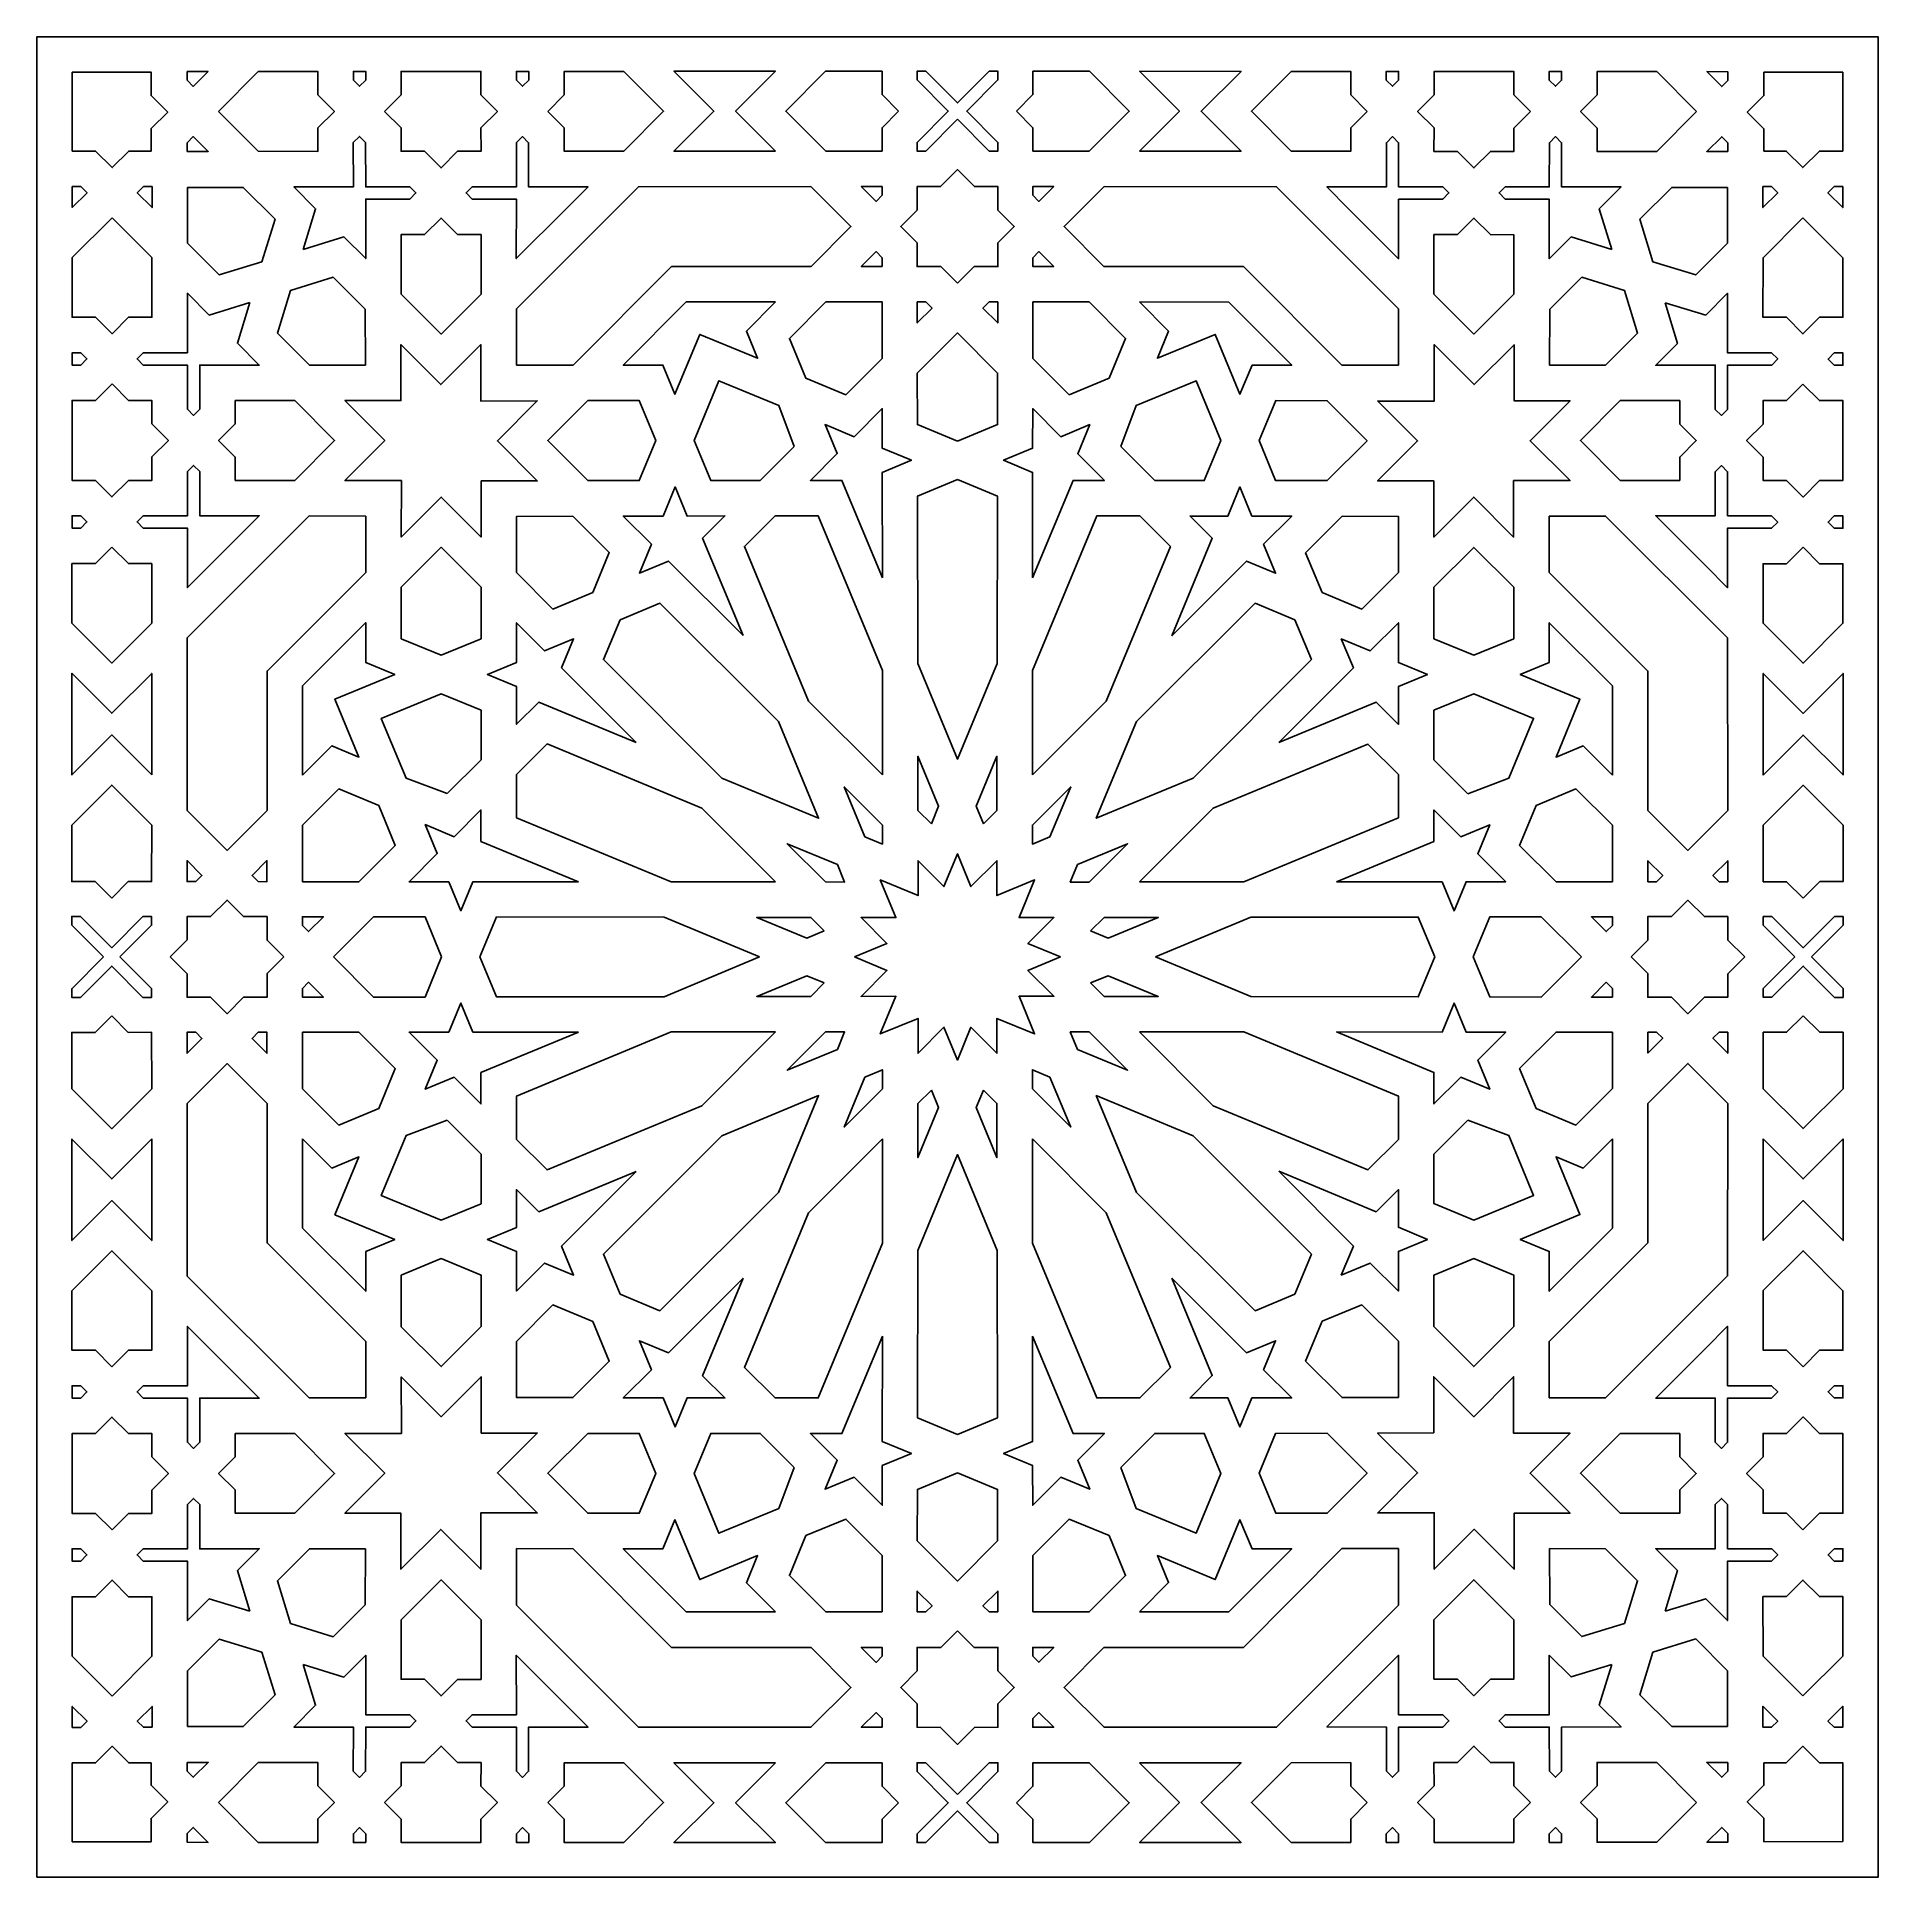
# Model space of a CAD drawing. Extents: x -134 to 165, y -148 to 151.
import ezdxf

# ---------------------------------------------------------------- set-up
doc = ezdxf.new("R2010")
doc.units = 0
doc.header["$MEASUREMENT"] = 0
doc.layers.get('0').update_dxf_attribs({"linetype": 'CONTINUOUS'})

msp = doc.modelspace()

# ---------------------------------------------------------------- linework, layer by layer
at = {"color": 1}
msp.add_lwpolyline([(-134.3, -148.17), (165.25, -148.17), (165.25, 151.17), (-134.3, 151.17)], close=True, dxfattribs=at)
for points in [[(-115.69, 132.59), (-115.7, 136.24), (-113.01, 138.94), (-115.7, 141.62), (-115.71, 145.43), (-128.53, 145.41), (-128.53, 132.6), (-124.73, 132.59), (-122.04, 129.9), (-119.35, 132.59)], [(-109.84, 144.1), (-108.84, 143.1), (-106.43, 145.52), (-109.84, 145.52)], [(-104.75, 139.04), (-98.27, 145.52), (-88.58, 145.53), (-88.58, 141.72), (-85.89, 139.04), (-88.58, 136.35), (-88.58, 132.54), (-98.27, 132.55)], [(-80.8, 144.13), (-81.8, 143.13), (-82.79, 144.13), (-82.79, 145.55), (-80.79, 145.55)], [(-77.73, 139.04), (-75.04, 136.35), (-75.03, 132.55), (-71.23, 132.55), (-68.54, 129.86), (-65.85, 132.55), (-62.04, 132.55), (-62.05, 136.36), (-59.36, 139.05), (-62.05, 141.74), (-62.05, 145.54), (-75.04, 145.54), (-75.04, 141.73)], [(-56.28, 144.13), (-55.28, 143.13), (-54.28, 144.13), (-54.28, 145.55), (-56.28, 145.55)], [(-51.19, 139.05), (-48.5, 136.36), (-48.5, 132.56), (-38.82, 132.57), (-32.33, 139.06), (-38.82, 145.55), (-48.51, 145.55), (-48.51, 141.74)], [(-14.13, 132.58), (-27.12, 132.57), (-30.65, 132.57), (-24.16, 139.07), (-30.66, 145.56), (-14.14, 145.57), (-20.63, 139.07)], [(5.9, 139.08), (3.21, 136.39), (3.21, 132.59), (-5.97, 132.58), (-12.47, 139.07), (-5.98, 145.57), (3.21, 145.58), (3.21, 141.77)], [(15.47, 137.76), (10.31, 132.59), (8.9, 132.59), (8.9, 134), (13.98, 139.09), (8.89, 144.16), (8.89, 145.58), (10.3, 145.58), (15.47, 140.41), (20.65, 145.57), (22.06, 145.57), (22.06, 144.16), (16.97, 139.09), (22.05, 134), (22.05, 132.59), (20.63, 132.59)], [(25.05, 139.08), (27.74, 136.39), (27.74, 132.59), (36.92, 132.58), (43.42, 139.07), (36.93, 145.57), (27.74, 145.58), (27.74, 141.77)], [(45.08, 132.58), (58.07, 132.57), (61.6, 132.56), (55.11, 139.06), (61.61, 145.55), (45.09, 145.56), (51.58, 139.07)], [(82.14, 139.05), (79.45, 136.36), (79.45, 132.55), (69.77, 132.56), (63.28, 139.06), (69.78, 145.55), (79.46, 145.54), (79.46, 141.74)], [(87.23, 144.12), (86.23, 143.13), (85.23, 144.13), (85.23, 145.54), (87.23, 145.54)], [(108.68, 139.03), (105.98, 136.34), (105.98, 132.54), (102.18, 132.54), (99.49, 129.85), (96.8, 132.54), (92.99, 132.54), (93, 136.35), (90.31, 139.04), (93, 141.73), (93, 145.53), (105.99, 145.53), (105.99, 141.72)], [(111.75, 144.12), (112.75, 143.12), (113.74, 144.12), (113.74, 145.54), (111.75, 145.54)], [(135.7, 139.02), (129.22, 145.51), (119.53, 145.52), (119.53, 141.71), (116.84, 139.02), (119.53, 136.34), (119.53, 132.53), (129.22, 132.54)], [(140.79, 144.09), (139.79, 143.09), (137.38, 145.51), (140.79, 145.5)], [(146.64, 132.57), (146.65, 136.23), (143.96, 138.92), (146.65, 141.61), (146.66, 145.41), (159.48, 145.4), (159.48, 132.58), (155.68, 132.58), (152.99, 129.89), (150.3, 132.58)], [(-109.84, 132.53), (-109.84, 133.94), (-108.84, 134.94), (-106.42, 132.53)], [(-90.96, 116.6), (-88.94, 123.22), (-92.48, 126.76), (-82.8, 126.77), (-82.81, 133.96), (-81.81, 134.96), (-80.81, 133.96), (-80.8, 126.77), (-73.62, 126.77), (-72.62, 125.78), (-73.62, 124.78), (-80.8, 124.77), (-80.8, 115.09), (-84.35, 118.63)], [(-48.16, 123.22), (-44.61, 126.76), (-54.29, 126.77), (-54.29, 133.95), (-55.29, 134.95), (-56.28, 133.96), (-56.29, 126.77), (-63.48, 126.77), (-64.48, 125.78), (-63.48, 124.78), (-56.29, 124.77), (-56.3, 115.09)], [(79.1, 123.21), (75.56, 126.76), (85.24, 126.76), (85.24, 133.95), (86.23, 134.95), (87.23, 133.95), (87.24, 126.76), (94.42, 126.77), (95.42, 125.77), (94.42, 124.77), (87.24, 124.76), (87.24, 115.08)], [(121.91, 116.59), (119.88, 123.21), (123.43, 126.75), (113.75, 126.76), (113.75, 133.94), (112.76, 134.94), (111.76, 133.95), (111.75, 126.76), (104.57, 126.76), (103.57, 125.77), (104.56, 124.77), (111.75, 124.76), (111.74, 115.08), (115.29, 118.62)], [(140.78, 132.51), (140.79, 133.93), (139.79, 134.93), (137.37, 132.52)], [(15.47, 111.09), (12.75, 113.8), (8.91, 113.8), (8.91, 117.64), (6.23, 120.32), (8.91, 123), (8.91, 126.81), (12.71, 126.82), (15.47, 129.59), (18.24, 126.82), (22.04, 126.81), (22.04, 123), (24.72, 120.32), (22.04, 117.64), (22.04, 113.8), (18.19, 113.8)], [(-127.12, 126.82), (-126.13, 125.82), (-128.54, 123.41), (-128.54, 126.82)], [(-115.55, 126.82), (-116.96, 126.82), (-117.96, 125.82), (-115.55, 123.4)], [(-97.67, 114.57), (-95.55, 121.52), (-100.73, 126.69), (-109.78, 126.67), (-109.78, 117.63), (-104.61, 112.45)], [(-56.25, 97.75), (-47.07, 97.76), (-31.04, 113.81), (-8.35, 113.82), (-1.86, 120.32), (-8.36, 126.81), (-36.42, 126.79), (-56.26, 106.94)], [(3.22, 125.4), (2.22, 124.4), (-0.19, 126.81), (3.22, 126.82)], [(27.73, 125.4), (28.73, 124.4), (31.14, 126.81), (27.73, 126.81)], [(87.2, 97.75), (78.01, 97.75), (61.98, 113.8), (39.3, 113.82), (32.81, 120.32), (39.31, 126.81), (67.37, 126.79), (87.2, 106.93)], [(128.61, 114.56), (126.5, 121.5), (131.68, 126.67), (140.72, 126.66), (140.73, 117.61), (135.56, 112.44)], [(146.5, 126.8), (147.91, 126.8), (148.91, 125.8), (146.5, 123.39)], [(158.07, 126.81), (157.07, 125.81), (159.49, 123.4), (159.49, 126.81)], [(-122.06, 121.73), (-128.54, 115.25), (-128.55, 105.57), (-124.75, 105.56), (-122.06, 102.87), (-119.37, 105.56), (-115.57, 105.56), (-115.57, 115.25)], [(-62.04, 119.01), (-65.84, 119.01), (-68.53, 121.7), (-71.22, 119), (-75.03, 119), (-75.02, 109.32), (-68.52, 102.83), (-62.03, 109.33)], [(92.98, 119), (96.79, 119), (99.48, 121.69), (102.17, 119), (105.97, 118.99), (105.97, 109.31), (99.47, 102.82), (92.98, 109.32)], [(153, 121.71), (159.49, 115.23), (159.5, 105.55), (155.69, 105.55), (153, 102.86), (150.32, 105.55), (146.51, 105.55), (146.52, 115.23)], [(3.22, 115.24), (3.22, 113.83), (-0.19, 113.82), (2.22, 116.24)], [(27.72, 115.24), (27.72, 113.83), (31.13, 113.82), (28.72, 116.24)], [(-80.85, 97.76), (-80.86, 106.86), (-86.08, 112.07), (-93.02, 109.92), (-95.16, 102.99), (-89.95, 97.77)], [(111.79, 97.75), (111.81, 106.85), (117.03, 112.06), (123.96, 109.91), (126.11, 102.98), (120.89, 97.76)], [(-99.63, 107.94), (-106.24, 105.91), (-109.79, 109.46), (-109.79, 99.78), (-116.98, 99.79), (-117.98, 98.79), (-116.98, 97.79), (-109.79, 97.78), (-109.8, 90.6), (-108.8, 89.6), (-107.8, 90.6), (-107.8, 97.78), (-98.11, 97.78), (-101.66, 101.32)], [(-14.12, 108.04), (-18.87, 103.29), (-17.04, 98.88), (-26.46, 102.77), (-30.49, 93.04), (-32.44, 97.77), (-38.91, 97.76), (-28.64, 108.04)], [(3.23, 108.05), (-5.96, 108.05), (-11.88, 102.12), (-9.18, 95.63), (-2.69, 92.94), (3.23, 98.87)], [(10.34, 108.05), (11.34, 107.06), (8.93, 104.64), (8.93, 108.05)], [(20.6, 108.05), (19.6, 107.06), (22.01, 104.64), (22.02, 108.05)], [(27.72, 108.05), (36.9, 108.05), (42.82, 102.12), (40.13, 95.63), (33.63, 92.94), (27.71, 98.87)], [(45.07, 108.04), (49.82, 103.29), (47.99, 98.88), (57.41, 102.77), (61.43, 93.04), (63.39, 97.76), (69.85, 97.76), (59.59, 108.03)], [(130.57, 107.93), (137.19, 105.9), (140.73, 109.45), (140.74, 99.77), (147.92, 99.77), (148.92, 98.77), (147.93, 97.77), (140.74, 97.77), (140.74, 90.58), (139.74, 89.58), (138.74, 90.58), (138.74, 97.77), (129.06, 97.76), (132.6, 101.31)], [(15.47, 85.41), (21.99, 88.1), (22, 96.48), (15.47, 103.02), (8.94, 96.48), (8.95, 88.1)], [(-127.16, 97.78), (-126.16, 98.78), (-127.16, 99.78), (-128.57, 99.77), (-128.57, 97.78)], [(-62.02, 78.94), (-52.88, 78.95), (-59.38, 85.44), (-52.9, 91.94), (-62.08, 91.93), (-62.09, 101.11), (-68.58, 94.61), (-75.08, 101.1), (-75.07, 91.99), (-84.18, 91.99), (-77.69, 85.5), (-84.19, 79), (-75, 79), (-75.01, 69.81), (-68.51, 76.3), (-62.02, 69.81)], [(92.96, 78.93), (83.82, 78.94), (90.33, 85.43), (83.84, 91.93), (93.03, 91.92), (93.04, 101.1), (99.52, 94.6), (106.03, 101.09), (106.02, 91.98), (115.13, 91.98), (108.63, 85.48), (115.13, 78.99), (105.95, 78.99), (105.95, 69.8), (99.45, 76.3), (92.96, 69.8)], [(158.1, 97.76), (157.1, 98.76), (158.1, 99.76), (159.52, 99.76), (159.52, 97.76)], [(-122.06, 94.71), (-119.38, 92.02), (-115.57, 92.01), (-115.57, 88.21), (-112.88, 85.52), (-115.58, 82.83), (-115.58, 79.02), (-119.38, 79.03), (-122.08, 76.34), (-124.76, 79.03), (-128.57, 79.03), (-128.56, 92.02), (-124.76, 92.02)], [(-11.09, 84.53), (-16.6, 79.01), (-24.66, 79.01), (-27.36, 85.5), (-23.33, 95.23), (-13.6, 91.21)], [(42.03, 84.53), (47.55, 79.01), (55.61, 79), (58.3, 85.5), (54.28, 95.23), (44.54, 91.21)], [(153.01, 94.69), (150.32, 92), (146.52, 92), (146.52, 88.19), (143.83, 85.5), (146.52, 82.81), (146.52, 79.01), (150.33, 79.01), (153.02, 76.32), (155.71, 79.02), (159.51, 79.02), (159.5, 92.01), (155.7, 92)], [(-102.04, 79.02), (-102.03, 82.82), (-104.72, 85.51), (-102.03, 88.2), (-102.03, 92.01), (-92.34, 92), (-85.85, 85.5), (-92.35, 79.01)], [(-44.67, 79), (-51.17, 85.49), (-44.68, 91.99), (-36.3, 91.99), (-33.61, 85.5), (-36.29, 79)], [(3.25, 63.17), (-3.33, 79.02), (-8.44, 79.02), (-4.1, 83.37), (-6.06, 88.09), (-1.33, 86.13), (3.24, 90.71), (3.24, 84.24), (7.97, 82.29), (3.24, 80.33)], [(27.69, 63.17), (34.27, 79.02), (39.38, 79.02), (35.04, 83.36), (37, 88.09), (32.27, 86.13), (27.71, 90.7), (27.7, 84.24), (22.98, 82.29), (27.7, 80.33)], [(75.61, 78.99), (82.11, 85.48), (75.62, 91.98), (67.24, 91.99), (64.55, 85.49), (67.23, 79)], [(132.98, 79), (132.98, 82.81), (135.66, 85.5), (132.97, 88.19), (132.97, 91.99), (123.29, 91.99), (116.8, 85.49), (123.3, 79)], [(-106.24, 65.14), (-109.79, 61.59), (-109.79, 71.27), (-116.98, 71.27), (-117.98, 72.27), (-116.98, 73.27), (-109.8, 73.27), (-109.8, 80.45), (-108.8, 81.45), (-107.8, 80.46), (-107.8, 73.27), (-98.11, 73.28)], [(137.19, 65.12), (140.73, 61.57), (140.74, 71.26), (147.92, 71.25), (148.92, 72.25), (147.92, 73.25), (140.74, 73.26), (140.74, 80.44), (139.74, 81.44), (138.74, 80.44), (138.74, 73.26), (129.06, 73.26)], [(-19.41, 53.77), (-25.99, 69.62), (-22.37, 73.24), (-28.52, 73.23), (-30.48, 77.96), (-32.43, 73.23), (-38.89, 73.23), (-34.32, 68.66), (-36.28, 63.94), (-31.55, 65.9)], [(15.47, 79.18), (8.97, 76.47), (9, 49.23), (15.47, 33.66), (21.94, 49.23), (21.98, 76.47)], [(50.35, 53.76), (56.93, 69.62), (53.31, 73.23), (59.46, 73.23), (61.42, 77.95), (63.37, 73.23), (69.84, 73.22), (65.26, 68.66), (67.22, 63.93), (62.49, 65.89)], [(-127.16, 73.26), (-126.16, 72.26), (-127.16, 71.26), (-128.57, 71.26), (-128.57, 73.26)], [(-80.78, 73.23), (-80.79, 64.05), (-96.84, 48.01), (-96.85, 25.33), (-103.35, 18.84), (-109.84, 25.34), (-109.82, 53.4), (-89.97, 73.24)], [(-43.85, 60.78), (-41.17, 67.27), (-47.1, 73.18), (-56.25, 73.17), (-56.25, 64.03), (-50.33, 58.1)], [(3.27, 31.11), (-8.74, 43.11), (-19.18, 68.27), (-14.21, 73.24), (-7.18, 73.25), (3.26, 48.08)], [(27.67, 31.11), (39.68, 43.1), (50.12, 68.27), (45.15, 73.24), (38.12, 73.24), (27.68, 48.08)], [(74.79, 60.78), (72.11, 67.26), (78.05, 73.18), (87.19, 73.17), (87.19, 64.02), (81.27, 58.1)], [(111.72, 73.22), (111.73, 64.03), (127.78, 48), (127.79, 25.32), (134.29, 18.83), (140.78, 25.32), (140.76, 53.39), (120.91, 73.22)], [(158.1, 73.24), (157.1, 72.24), (158.1, 71.25), (159.51, 71.25), (159.51, 73.24)], [(-122.08, 68.18), (-119.39, 65.48), (-115.59, 65.48), (-115.59, 55.8), (-122.09, 49.31), (-128.58, 55.81), (-128.58, 65.49), (-124.77, 65.49)], [(-62.03, 61.64), (-68.52, 68.14), (-75.02, 61.65), (-75.02, 53.27), (-68.53, 50.58), (-62.03, 53.27)], [(92.97, 61.63), (99.46, 68.13), (105.96, 61.64), (105.96, 53.26), (99.47, 50.57), (92.97, 53.26)], [(153.02, 68.16), (150.33, 65.47), (146.53, 65.47), (146.53, 55.78), (153.03, 49.29), (159.52, 55.79), (159.52, 65.47), (155.71, 65.47)], [(-39.42, 56.36), (-42.12, 49.88), (-22.87, 30.6), (-7.11, 24.06), (-13.66, 39.82), (-32.94, 59.06)], [(70.37, 56.35), (73.06, 49.87), (53.8, 30.6), (38.05, 24.06), (44.59, 39.81), (63.88, 59.05)], [(-91.08, 31.1), (-86.32, 35.85), (-81.91, 34.02), (-85.8, 43.44), (-76.07, 47.46), (-80.8, 49.42), (-80.79, 55.88), (-91.07, 45.62)], [(-36.8, 36.38), (-52.65, 42.96), (-56.27, 39.35), (-56.26, 45.49), (-60.99, 47.45), (-56.26, 49.41), (-56.26, 55.87), (-51.69, 51.29), (-46.97, 53.25), (-48.93, 48.53)], [(67.74, 36.38), (83.59, 42.95), (87.21, 39.34), (87.2, 45.48), (91.93, 47.44), (87.2, 49.4), (87.2, 55.86), (82.63, 51.29), (77.91, 53.24), (79.87, 48.52)], [(122.01, 31.09), (117.26, 35.84), (112.85, 34.01), (116.74, 43.43), (107.01, 47.45), (111.74, 49.41), (111.73, 55.87), (122.01, 45.61)], [(-115.61, 31.11), (-115.6, 44.1), (-115.6, 47.63), (-122.1, 41.14), (-128.59, 47.64), (-128.6, 31.12), (-122.1, 37.61)], [(146.55, 31.1), (146.54, 44.09), (146.54, 47.62), (153.04, 41.13), (159.53, 47.63), (159.54, 31.11), (153.04, 37.6)], [(-67.56, 28.07), (-62.04, 33.58), (-62.04, 41.64), (-68.53, 44.33), (-78.26, 40.31), (-74.24, 30.58)], [(98.5, 28.06), (92.98, 33.57), (92.98, 41.63), (99.47, 44.32), (109.2, 40.3), (105.18, 30.57)], [(-14.15, 13.7), (-26.14, 25.71), (-51.3, 36.15), (-56.27, 31.18), (-56.28, 24.15), (-31.12, 13.71)], [(45.08, 13.7), (57.08, 25.7), (82.24, 36.14), (87.21, 31.17), (87.21, 24.15), (62.05, 13.71)], [(11.23, 23.16), (9.04, 25.34), (9.04, 34.15), (12.41, 26.02)], [(19.71, 23.16), (21.89, 25.34), (21.9, 34.15), (18.52, 26.02)], [(-122.12, 11.08), (-119.42, 13.77), (-115.62, 13.77), (-115.61, 22.95), (-122.11, 29.45), (-128.6, 22.96), (-128.61, 13.77), (-124.81, 13.77)], [(-91.09, 13.75), (-91.08, 22.94), (-85.15, 28.85), (-78.66, 26.16), (-75.98, 19.66), (-81.9, 13.74)], [(0.42, 21.04), (3.27, 19.86), (3.27, 22.95), (-2.96, 29.17)], [(30.52, 21.04), (27.66, 19.86), (27.67, 22.95), (33.9, 29.17)], [(122.02, 13.74), (122.02, 22.92), (116.09, 28.84), (109.6, 26.15), (106.91, 19.65), (112.84, 13.73)], [(153.05, 11.07), (150.36, 13.75), (146.56, 13.75), (146.55, 22.94), (153.04, 29.43), (159.54, 22.94), (159.55, 13.76), (155.74, 13.76)], [(-46.2, 13.72), (-62.05, 20.3), (-62.05, 25.41), (-66.4, 21.07), (-71.12, 23.03), (-69.17, 18.31), (-73.74, 13.74), (-67.28, 13.74), (-65.32, 9.01), (-63.36, 13.73)], [(77.14, 13.72), (92.99, 20.29), (92.99, 25.41), (97.33, 21.06), (102.06, 23.02), (100.1, 18.3), (104.67, 13.73), (98.21, 13.73), (96.26, 9), (94.3, 13.72)], [(-4.07, 16.55), (-2.89, 13.69), (-5.98, 13.7), (-12.21, 19.93)], [(35.01, 16.55), (33.83, 13.69), (36.92, 13.69), (43.14, 19.93)], [(-108.43, 13.76), (-107.44, 14.76), (-109.85, 17.17), (-109.85, 13.76)], [(-98.27, 13.76), (-96.86, 13.75), (-96.86, 17.17), (-99.27, 14.76)], [(129.21, 13.74), (127.8, 13.74), (127.79, 17.15), (130.21, 14.74)], [(139.37, 13.75), (138.37, 14.75), (140.78, 17.16), (140.78, 13.75)], [(-91.09, 6.63), (-90.09, 5.63), (-87.67, 8.04), (-91.09, 8.05)], [(-6.19, 5.74), (-8.38, 7.93), (-17.19, 7.93), (-9.05, 4.56)], [(37.13, 5.73), (39.31, 7.92), (48.12, 7.93), (39.99, 4.55)], [(122.02, 6.62), (121.02, 5.62), (118.61, 8.03), (122.02, 8.04)], [(-91.09, -3.62), (-90.09, -2.62), (-87.67, -5.03), (-91.09, -5.03)], [(-6.19, -2.72), (-8.38, -4.91), (-17.19, -4.92), (-9.05, -1.54)], [(37.13, -2.72), (39.31, -4.91), (48.12, -4.92), (39.99, -1.54)], [(122.02, -3.61), (121.02, -2.61), (118.61, -5.02), (122.02, -5.02)], [(77.14, -10.7), (92.99, -17.28), (92.99, -22.39), (97.33, -18.05), (102.06, -20.01), (100.1, -15.28), (104.67, -10.72), (98.21, -10.71), (96.26, -5.99), (94.3, -10.71)], [(-122.12, -8.07), (-119.42, -10.76), (-115.62, -10.75), (-115.61, -19.94), (-122.11, -26.44), (-128.6, -19.95), (-128.61, -10.76), (-124.81, -10.76)], [(-46.2, -10.71), (-62.05, -17.29), (-62.05, -22.4), (-66.4, -18.06), (-71.12, -20.02), (-69.17, -15.29), (-73.74, -10.73), (-67.28, -10.72), (-65.32, -6), (-63.36, -10.72)], [(153.05, -8.05), (150.36, -10.74), (146.56, -10.74), (146.55, -19.92), (153.04, -26.42), (159.54, -19.93), (159.55, -10.75), (155.74, -10.74)], [(-108.43, -10.75), (-107.44, -11.75), (-109.85, -14.16), (-109.85, -10.75)], [(-98.27, -10.74), (-96.86, -10.74), (-96.86, -14.15), (-99.27, -11.74)], [(-91.09, -10.74), (-91.08, -19.92), (-85.15, -25.84), (-78.66, -23.15), (-75.98, -16.65), (-81.9, -10.73)], [(-14.15, -10.69), (-26.14, -22.7), (-51.3, -33.14), (-56.27, -28.17), (-56.28, -21.14), (-31.12, -10.7)], [(-4.07, -13.54), (-2.89, -10.68), (-5.98, -10.68), (-12.21, -16.92)], [(35.01, -13.54), (33.83, -10.68), (36.92, -10.68), (43.14, -16.91)], [(45.08, -10.69), (57.08, -22.69), (82.24, -33.13), (87.21, -28.16), (87.21, -21.13), (62.05, -10.7)], [(122.02, -10.73), (122.02, -19.91), (116.09, -25.83), (109.6, -23.14), (106.91, -16.64), (112.84, -10.72)], [(129.21, -10.73), (127.8, -10.73), (127.79, -14.14), (130.21, -11.73)], [(139.37, -10.74), (138.37, -11.73), (140.78, -14.15), (140.78, -10.74)], [(-80.78, -70.22), (-80.79, -61.03), (-96.84, -45), (-96.85, -22.32), (-103.35, -15.83), (-109.84, -22.33), (-109.82, -50.39), (-89.97, -70.22)], [(0.42, -18.03), (3.27, -16.85), (3.27, -19.94), (-2.96, -26.16)], [(30.52, -18.03), (27.66, -16.84), (27.67, -19.94), (33.9, -26.16)], [(111.72, -70.21), (111.73, -61.02), (127.78, -44.99), (127.79, -22.31), (134.29, -15.81), (140.78, -22.31), (140.76, -50.38), (120.91, -70.21)], [(11.23, -20.15), (9.04, -22.33), (9.04, -31.14), (12.41, -23)], [(19.71, -20.15), (21.89, -22.33), (21.9, -31.14), (18.52, -23)], [(-39.42, -53.35), (-42.12, -46.86), (-22.87, -27.59), (-7.11, -21.05), (-13.66, -36.8), (-32.94, -56.04)], [(70.37, -53.34), (73.06, -46.86), (53.8, -27.58), (38.05, -21.05), (44.59, -36.8), (63.88, -56.04)], [(-67.56, -25.05), (-62.04, -30.57), (-62.04, -38.63), (-68.53, -41.32), (-78.26, -37.3), (-74.24, -27.56)], [(98.5, -25.04), (92.98, -30.56), (92.98, -38.62), (99.47, -41.31), (109.2, -37.29), (105.18, -27.55)], [(-115.61, -28.1), (-115.6, -41.09), (-115.6, -44.62), (-122.1, -38.13), (-128.59, -44.63), (-128.6, -28.11), (-122.1, -34.6)], [(-91.08, -28.09), (-86.32, -32.84), (-81.91, -31.01), (-85.8, -40.42), (-76.07, -44.45), (-80.8, -46.41), (-80.79, -52.87), (-91.07, -42.61)], [(3.27, -28.1), (-8.74, -40.1), (-19.18, -65.26), (-14.21, -70.23), (-7.18, -70.23), (3.26, -45.07)], [(27.67, -28.1), (39.68, -40.09), (50.12, -65.25), (45.15, -70.23), (38.12, -70.23), (27.68, -45.07)], [(122.01, -28.07), (117.26, -32.83), (112.85, -31), (116.74, -40.41), (107.01, -44.44), (111.74, -46.4), (111.73, -52.86), (122.01, -42.6)], [(146.55, -28.09), (146.54, -41.08), (146.54, -44.61), (153.04, -38.12), (159.53, -44.62), (159.54, -28.09), (153.04, -34.59)], [(15.47, -76.16), (8.97, -73.46), (9, -46.22), (15.47, -30.65), (21.94, -46.22), (21.98, -73.46)], [(-36.8, -33.37), (-52.65, -39.95), (-56.27, -36.33), (-56.26, -42.48), (-60.99, -44.44), (-56.26, -46.39), (-56.26, -52.85), (-51.69, -48.28), (-46.97, -50.24), (-48.93, -45.51)], [(67.74, -33.36), (83.59, -39.94), (87.21, -36.33), (87.2, -42.47), (91.93, -44.43), (87.2, -46.39), (87.2, -52.85), (82.63, -48.28), (77.91, -50.23), (79.87, -45.51)], [(-122.08, -65.16), (-119.39, -62.47), (-115.59, -62.47), (-115.59, -52.79), (-122.09, -46.3), (-128.58, -52.79), (-128.58, -62.48), (-124.77, -62.47)], [(-62.03, -58.63), (-68.52, -65.13), (-75.02, -58.64), (-75.02, -50.26), (-68.53, -47.57), (-62.03, -50.25)], [(92.97, -58.62), (99.46, -65.12), (105.96, -58.63), (105.96, -50.25), (99.47, -47.56), (92.97, -50.25)], [(153.02, -65.15), (150.33, -62.46), (146.53, -62.45), (146.53, -52.77), (153.03, -46.28), (159.52, -52.78), (159.52, -62.46), (155.71, -62.46)], [(-19.41, -50.76), (-25.99, -66.61), (-22.37, -70.23), (-28.52, -70.22), (-30.48, -74.95), (-32.43, -70.22), (-38.89, -70.22), (-34.32, -65.65), (-36.28, -60.93), (-31.55, -62.88)], [(50.35, -50.75), (56.93, -66.6), (53.31, -70.22), (59.46, -70.22), (61.42, -74.94), (63.37, -70.22), (69.84, -70.21), (65.26, -65.65), (67.22, -60.92), (62.49, -62.88)], [(-43.85, -57.77), (-41.17, -64.26), (-47.1, -70.17), (-56.25, -70.16), (-56.25, -61.02), (-50.33, -55.09)], [(74.79, -57.76), (72.11, -64.25), (78.05, -70.17), (87.19, -70.15), (87.19, -61.01), (81.27, -55.08)], [(-106.24, -62.12), (-109.79, -58.58), (-109.79, -68.26), (-116.98, -68.25), (-117.98, -69.25), (-116.98, -70.25), (-109.8, -70.26), (-109.8, -77.44), (-108.8, -78.44), (-107.8, -77.44), (-107.8, -70.26), (-98.11, -70.26)], [(137.19, -62.11), (140.73, -58.56), (140.74, -68.24), (147.92, -68.24), (148.92, -69.24), (147.92, -70.24), (140.74, -70.24), (140.74, -77.43), (139.74, -78.43), (138.74, -77.43), (138.74, -70.24), (129.06, -70.25)], [(3.25, -60.16), (-3.33, -76.01), (-8.44, -76.01), (-4.1, -80.35), (-6.06, -85.08), (-1.33, -83.12), (3.24, -87.69), (3.24, -81.23), (7.97, -79.28), (3.24, -77.32)], [(27.69, -60.16), (34.27, -76.01), (39.38, -76), (35.04, -80.35), (37, -85.07), (32.27, -83.12), (27.71, -87.69), (27.7, -81.23), (22.98, -79.28), (27.7, -77.32)], [(-127.16, -70.25), (-126.16, -69.25), (-127.16, -68.25), (-128.57, -68.25), (-128.57, -70.25)], [(-62.02, -75.93), (-52.88, -75.94), (-59.38, -82.42), (-52.9, -88.93), (-62.08, -88.92), (-62.09, -98.1), (-68.58, -91.6), (-75.08, -98.09), (-75.07, -88.98), (-84.18, -88.98), (-77.69, -82.48), (-84.19, -75.99), (-75, -75.99), (-75.01, -66.8), (-68.51, -73.29), (-62.02, -66.79)], [(92.96, -75.92), (83.82, -75.93), (90.33, -82.42), (83.84, -88.92), (93.03, -88.91), (93.04, -98.09), (99.52, -91.59), (106.03, -98.08), (106.02, -88.97), (115.13, -88.97), (108.63, -82.47), (115.13, -75.98), (105.95, -75.98), (105.95, -66.79), (99.45, -73.28), (92.96, -66.79)], [(158.1, -70.23), (157.1, -69.23), (158.1, -68.23), (159.51, -68.23), (159.51, -70.23)], [(-122.06, -91.7), (-119.38, -89), (-115.57, -89), (-115.57, -85.2), (-112.88, -82.51), (-115.58, -79.82), (-115.58, -76.01), (-119.38, -76.01), (-122.08, -73.33), (-124.76, -76.02), (-128.57, -76.02), (-128.56, -89.01), (-124.76, -89.01)], [(153.01, -91.68), (150.32, -88.99), (146.52, -88.99), (146.52, -85.18), (143.83, -82.49), (146.52, -79.8), (146.52, -76), (150.33, -76), (153.02, -73.31), (155.71, -76), (159.51, -76.01), (159.5, -88.99), (155.7, -88.99)], [(-102.04, -76), (-102.03, -79.81), (-104.72, -82.5), (-102.03, -85.19), (-102.03, -88.99), (-92.34, -88.99), (-85.85, -82.49), (-92.35, -76)], [(-44.67, -75.99), (-51.17, -82.48), (-44.68, -88.98), (-36.3, -88.98), (-33.61, -82.49), (-36.29, -75.99)], [(-11.09, -81.52), (-16.6, -76), (-24.66, -76), (-27.36, -82.49), (-23.33, -92.22), (-13.6, -88.2)], [(42.03, -81.52), (47.55, -76), (55.61, -75.99), (58.3, -82.49), (54.28, -92.22), (44.54, -88.19)], [(75.61, -75.98), (82.11, -82.47), (75.62, -88.97), (67.24, -88.97), (64.55, -82.48), (67.23, -75.99)], [(132.98, -75.99), (132.98, -79.8), (135.66, -82.49), (132.97, -85.18), (132.97, -88.98), (123.29, -88.97), (116.8, -82.48), (123.3, -75.99)], [(15.47, -82.4), (21.99, -85.09), (22, -93.46), (15.47, -100.01), (8.94, -93.46), (8.95, -85.09)], [(-99.63, -104.93), (-106.24, -102.9), (-109.79, -106.45), (-109.79, -96.77), (-116.98, -96.77), (-117.98, -95.77), (-116.98, -94.77), (-109.79, -94.77), (-109.8, -87.58), (-108.8, -86.58), (-107.8, -87.58), (-107.8, -94.77), (-98.11, -94.76), (-101.66, -98.31)], [(130.57, -104.91), (137.19, -102.89), (140.73, -106.44), (140.74, -96.76), (147.92, -96.76), (148.92, -95.76), (147.93, -94.76), (140.74, -94.76), (140.74, -87.57), (139.74, -86.57), (138.74, -87.57), (138.74, -94.76), (129.06, -94.75), (132.6, -98.3)], [(-14.12, -105.03), (-18.87, -100.28), (-17.04, -95.87), (-26.46, -99.76), (-30.49, -90.03), (-32.44, -94.75), (-38.91, -94.75), (-28.64, -105.02)], [(3.23, -105.04), (-5.96, -105.04), (-11.88, -99.11), (-9.18, -92.62), (-2.69, -89.93), (3.23, -95.86)], [(27.72, -105.04), (36.9, -105.03), (42.82, -99.11), (40.13, -92.61), (33.63, -89.93), (27.71, -95.86)], [(45.07, -105.03), (49.82, -100.27), (47.99, -95.86), (57.41, -99.76), (61.43, -90.03), (63.39, -94.75), (69.85, -94.75), (59.59, -105.02)], [(-127.16, -94.76), (-126.16, -95.76), (-127.16, -96.76), (-128.57, -96.76), (-128.57, -94.76)], [(-80.85, -94.75), (-80.86, -103.85), (-86.08, -109.06), (-93.02, -106.91), (-95.16, -99.98), (-89.95, -94.76)], [(-56.25, -94.74), (-47.07, -94.75), (-31.04, -110.8), (-8.35, -110.81), (-1.86, -117.31), (-8.36, -123.8), (-36.42, -123.78), (-56.26, -103.93)], [(87.2, -94.73), (78.01, -94.74), (61.98, -110.79), (39.3, -110.81), (32.81, -117.3), (39.31, -123.79), (67.37, -123.78), (87.2, -103.92)], [(111.79, -94.74), (111.81, -103.84), (117.03, -109.05), (123.96, -106.9), (126.11, -99.97), (120.89, -94.75)], [(158.1, -94.75), (157.1, -95.75), (158.1, -96.75), (159.52, -96.75), (159.52, -94.75)], [(-122.06, -118.72), (-128.54, -112.24), (-128.55, -102.55), (-124.75, -102.55), (-122.06, -99.86), (-119.37, -102.55), (-115.57, -102.55), (-115.57, -112.24)], [(-62.04, -116), (-65.84, -116), (-68.53, -118.68), (-71.22, -115.99), (-75.03, -115.99), (-75.02, -106.31), (-68.52, -99.82), (-62.03, -106.31)], [(10.34, -105.04), (11.34, -104.04), (8.93, -101.63), (8.93, -105.04)], [(20.6, -105.04), (19.6, -104.04), (22.01, -101.63), (22.02, -105.04)], [(92.98, -115.99), (96.79, -115.99), (99.48, -118.67), (102.17, -115.98), (105.97, -115.98), (105.97, -106.3), (99.47, -99.81), (92.98, -106.31)], [(153, -118.7), (159.49, -112.22), (159.5, -102.54), (155.69, -102.54), (153, -99.84), (150.32, -102.54), (146.51, -102.54), (146.52, -112.22)], [(-97.67, -111.56), (-95.55, -118.5), (-100.73, -123.67), (-109.78, -123.66), (-109.78, -114.62), (-104.61, -109.44)], [(3.22, -112.23), (3.22, -110.81), (-0.19, -110.81), (2.22, -113.23)], [(15.47, -108.08), (12.75, -110.79), (8.91, -110.79), (8.91, -114.63), (6.23, -117.3), (8.91, -119.99), (8.91, -123.8), (12.71, -123.81), (15.47, -126.57), (18.24, -123.81), (22.04, -123.8), (22.04, -119.99), (24.72, -117.3), (22.04, -114.63), (22.04, -110.79), (18.19, -110.79)], [(27.72, -112.23), (27.72, -110.81), (31.13, -110.81), (28.72, -113.22)], [(128.61, -111.55), (126.5, -118.49), (131.68, -123.66), (140.72, -123.65), (140.73, -114.6), (135.56, -109.42)], [(-90.96, -113.59), (-88.94, -120.21), (-92.48, -123.75), (-82.8, -123.76), (-82.81, -130.94), (-81.81, -131.94), (-80.81, -130.94), (-80.8, -123.76), (-73.62, -123.76), (-72.62, -122.76), (-73.62, -121.76), (-80.8, -121.76), (-80.8, -112.08), (-84.35, -115.62)], [(-48.16, -120.21), (-44.61, -123.75), (-54.29, -123.76), (-54.29, -130.94), (-55.29, -131.94), (-56.28, -130.94), (-56.29, -123.76), (-63.48, -123.76), (-64.48, -122.76), (-63.48, -121.76), (-56.29, -121.76), (-56.3, -112.08)], [(79.1, -120.2), (75.56, -123.74), (85.24, -123.75), (85.24, -130.93), (86.23, -131.93), (87.23, -130.94), (87.24, -123.75), (94.42, -123.75), (95.42, -122.75), (94.42, -121.75), (87.24, -121.75), (87.24, -112.07)], [(121.91, -113.58), (119.88, -120.2), (123.43, -123.74), (113.75, -123.75), (113.75, -130.93), (112.76, -131.93), (111.76, -130.93), (111.75, -123.75), (104.57, -123.75), (103.57, -122.75), (104.56, -121.75), (111.75, -121.75), (111.74, -112.07), (115.29, -115.61)], [(-127.12, -123.81), (-126.13, -122.81), (-128.54, -120.4), (-128.54, -123.81)], [(-115.55, -123.8), (-116.96, -123.8), (-117.96, -122.81), (-115.55, -120.39)], [(3.22, -122.39), (2.22, -121.39), (-0.19, -123.8), (3.22, -123.8)], [(27.73, -122.39), (28.73, -121.39), (31.14, -123.8), (27.73, -123.8)], [(146.5, -123.79), (147.91, -123.79), (148.91, -122.79), (146.5, -120.38)], [(158.07, -123.8), (157.07, -122.8), (159.49, -120.38), (159.49, -123.8)], [(-115.69, -129.58), (-115.7, -133.23), (-113.01, -135.93), (-115.7, -138.61), (-115.71, -142.42), (-128.53, -142.4), (-128.53, -129.58), (-124.73, -129.58), (-122.04, -126.89), (-119.35, -129.58)], [(-77.73, -136.03), (-75.04, -133.34), (-75.03, -129.53), (-71.23, -129.54), (-68.54, -126.85), (-65.85, -129.54), (-62.04, -129.54), (-62.05, -133.35), (-59.36, -136.04), (-62.05, -138.73), (-62.05, -142.53), (-75.04, -142.52), (-75.04, -138.72)], [(108.68, -136.02), (105.98, -133.33), (105.98, -129.52), (102.18, -129.53), (99.49, -126.84), (96.8, -129.53), (92.99, -129.53), (93, -133.34), (90.31, -136.03), (93, -138.72), (93, -142.52), (105.99, -142.51), (105.99, -138.71)], [(146.64, -129.56), (146.65, -133.22), (143.96, -135.91), (146.65, -138.6), (146.66, -142.4), (159.48, -142.39), (159.48, -129.57), (155.68, -129.57), (152.99, -126.87), (150.3, -129.56)], [(-109.84, -129.52), (-109.84, -130.93), (-108.84, -131.93), (-106.42, -129.52)], [(-104.75, -136.02), (-98.27, -142.51), (-88.58, -142.52), (-88.58, -138.71), (-85.89, -136.02), (-88.58, -133.33), (-88.58, -129.53), (-98.27, -129.54)], [(-51.19, -136.04), (-48.5, -133.35), (-48.5, -129.55), (-38.82, -129.55), (-32.33, -136.05), (-38.82, -142.54), (-48.51, -142.54), (-48.51, -138.73)], [(-14.13, -129.57), (-27.12, -129.56), (-30.65, -129.56), (-24.16, -136.06), (-30.66, -142.55), (-14.14, -142.56), (-20.63, -136.06)], [(5.9, -136.07), (3.21, -133.38), (3.21, -129.58), (-5.97, -129.57), (-12.47, -136.06), (-5.98, -142.56), (3.21, -142.56), (3.21, -138.76)], [(15.47, -134.75), (10.31, -129.58), (8.9, -129.57), (8.9, -130.99), (13.98, -136.07), (8.89, -141.15), (8.89, -142.56), (10.3, -142.56), (15.47, -137.4), (20.65, -142.56), (22.06, -142.56), (22.06, -141.15), (16.97, -136.07), (22.05, -130.99), (22.05, -129.57), (20.63, -129.58)], [(25.05, -136.07), (27.74, -133.38), (27.74, -129.57), (36.92, -129.57), (43.42, -136.06), (36.93, -142.56), (27.74, -142.56), (27.74, -138.76)], [(45.08, -129.56), (58.07, -129.55), (61.6, -129.55), (55.11, -136.05), (61.61, -142.54), (45.09, -142.55), (51.58, -136.05)], [(82.14, -136.03), (79.45, -133.35), (79.45, -129.54), (69.77, -129.55), (63.28, -136.05), (69.78, -142.54), (79.46, -142.53), (79.46, -138.73)], [(135.7, -136.01), (129.22, -142.5), (119.53, -142.5), (119.53, -138.7), (116.84, -136.01), (119.53, -133.32), (119.53, -129.52), (129.22, -129.52)], [(140.78, -129.5), (140.79, -130.92), (139.79, -131.92), (137.37, -129.5)], [(-109.84, -141.09), (-108.84, -140.09), (-106.43, -142.51), (-109.84, -142.5)], [(-80.8, -141.12), (-81.8, -140.12), (-82.79, -141.12), (-82.79, -142.54), (-80.79, -142.53)], [(-56.28, -141.12), (-55.28, -140.12), (-54.28, -141.12), (-54.28, -142.53), (-56.28, -142.53)], [(87.23, -141.11), (86.23, -140.11), (85.23, -141.11), (85.23, -142.53), (87.23, -142.52)], [(111.75, -141.11), (112.75, -140.11), (113.74, -141.11), (113.74, -142.52), (111.75, -142.52)], [(140.79, -141.08), (139.79, -140.08), (137.38, -142.49), (140.79, -142.49)]]:
    msp.add_lwpolyline(points, close=True)
for points in [[(-1.29, 1.51), (4, 3.69), (-0.21, 7.91), (5.45, 7.9), (2.92, 14.03), (9.05, 11.5), (9.05, 17.16), (13.26, 12.95), (15.47, 18.28), (17.67, 12.95), (21.89, 17.16), (21.89, 11.5), (28.01, 14.03), (25.49, 7.9), (31.15, 7.91), (26.94, 3.69), (32.22, 1.51)], [(-94.13, 1.51), (-96.84, 4.22), (-96.84, 8.07), (-100.67, 8.07), (-103.35, 10.75), (-106.04, 8.07), (-109.85, 8.07), (-109.85, 4.27), (-112.62, 1.51)], [(125.07, 1.51), (127.77, 4.21), (127.77, 8.06), (131.61, 8.06), (134.29, 10.74), (136.97, 8.06), (140.78, 8.06), (140.79, 4.25), (143.54, 1.51)], [(-120.79, 1.51), (-115.62, 6.67), (-115.62, 8.08), (-117.03, 8.08), (-122.12, 3.01), (-127.2, 8.09), (-128.61, 8.1), (-128.61, 6.68), (-123.45, 1.51)], [(-86.05, 1.51), (-79.51, 8.03), (-71.13, 8.02), (-68.45, 1.51)], [(-62.21, 1.51), (-59.51, 8.01), (-32.27, 7.97), (-16.71, 1.51)], [(93.14, 1.51), (90.44, 8), (63.2, 7.97), (47.66, 1.51)], [(116.98, 1.51), (110.45, 8.02), (102.07, 8.01), (99.38, 1.51)], [(151.71, 1.51), (146.56, 6.65), (146.56, 8.06), (147.97, 8.07), (153.06, 2.99), (158.13, 8.08), (159.54, 8.08), (159.55, 6.67), (154.4, 1.51)], [(-120.79, 1.51), (-115.62, -3.65), (-115.62, -5.07), (-117.03, -5.07), (-122.12, 0.01), (-127.2, -5.08), (-128.61, -5.08), (-128.61, -3.67), (-123.45, 1.51)], [(-94.13, 1.51), (-96.84, -1.21), (-96.84, -5.06), (-100.67, -5.06), (-103.35, -7.74), (-106.04, -5.06), (-109.85, -5.06), (-109.85, -1.25), (-112.62, 1.51)], [(-86.05, 1.51), (-79.51, -5.02), (-71.13, -5.01), (-68.45, 1.51)], [(-62.21, 1.51), (-59.51, -4.99), (-32.27, -4.96), (-16.71, 1.51)], [(-1.29, 1.51), (4, -0.68), (-0.21, -4.9), (5.45, -4.89), (2.92, -11.02), (9.05, -8.49), (9.05, -14.15), (13.26, -9.94), (15.47, -15.27), (17.67, -9.94), (21.89, -14.15), (21.89, -8.49), (28.01, -11.02), (25.49, -4.89), (31.15, -4.89), (26.94, -0.68), (32.22, 1.51)], [(93.14, 1.51), (90.44, -4.99), (63.2, -4.95), (47.66, 1.51)], [(116.98, 1.51), (110.45, -5.01), (102.07, -5), (99.38, 1.51)], [(125.07, 1.51), (127.77, -1.2), (127.77, -5.05), (131.61, -5.05), (134.29, -7.73), (136.97, -5.05), (140.78, -5.05), (140.79, -1.24), (143.54, 1.51)], [(151.71, 1.51), (146.56, -3.64), (146.56, -5.05), (147.97, -5.05), (153.06, 0.02), (158.13, -5.07), (159.54, -5.07), (159.55, -3.65), (154.4, 1.51)]]:
    msp.add_lwpolyline(points)

doc.saveas('drawing.dxf')
